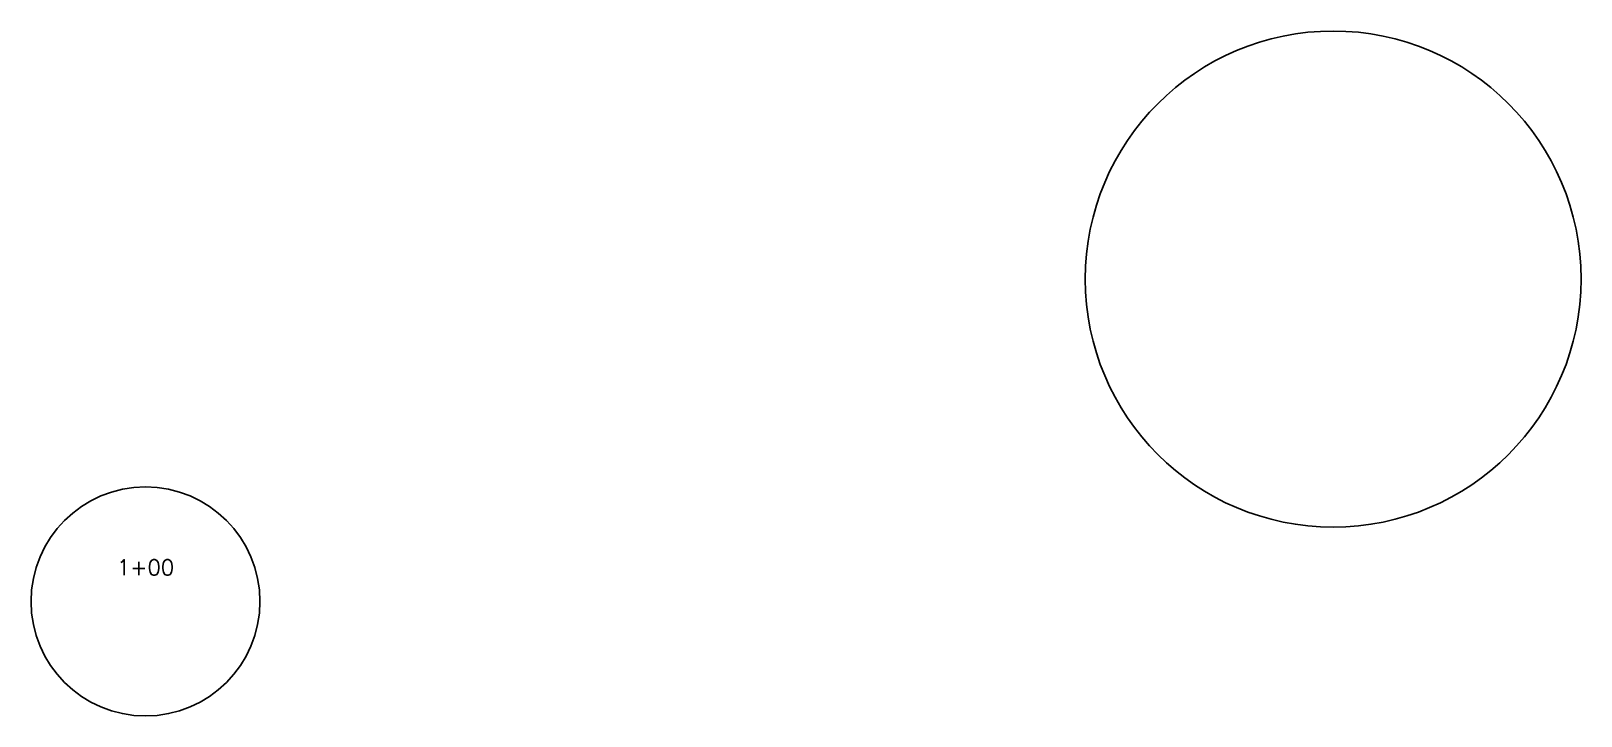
# Model space of a CAD drawing. Header units: feet. Extents: x 2372 to 2572, y 7432 to 7520.
import ezdxf
from ezdxf.enums import TextEntityAlignment as Align

# ---------------------------------------------------------------- set-up
doc = ezdxf.new("R2010")
doc.units = ezdxf.units.FT
doc.header["$MEASUREMENT"] = 0
doc.styles.get("Standard").update_dxf_attribs({"font": 'simplex.shx'})

# ---------------------------------------------------------------- blocks, each defined once
blk = doc.blocks.new('Test')
blk.add_circle((0, 0), 14.8)
for tag, p in [('STATION', (0, 4.4)), ('OFFSET', (0, 0))]:
    blk.add_attdef(tag, text='', height=2).set_placement(p, align=Align.MIDDLE_CENTER)
at = {"flags": 2}
blk.add_attdef('CONSTANT', text='', height=2, dxfattribs=at).set_placement((0, -4.01), align=Align.MIDDLE_CENTER)
blk = doc.blocks.new('DynamicTest')
blk.add_circle((0, 0), 32.05)

msp = doc.modelspace()

# ---------------------------------------------------------------- block references
msp.add_blockref('DynamicTest', (2540.19, 7488.34))
msp.add_blockref('Test', (2386.66, 7446.69)).add_auto_attribs({'STATION': '1+00'})

doc.saveas('drawing.dxf')
